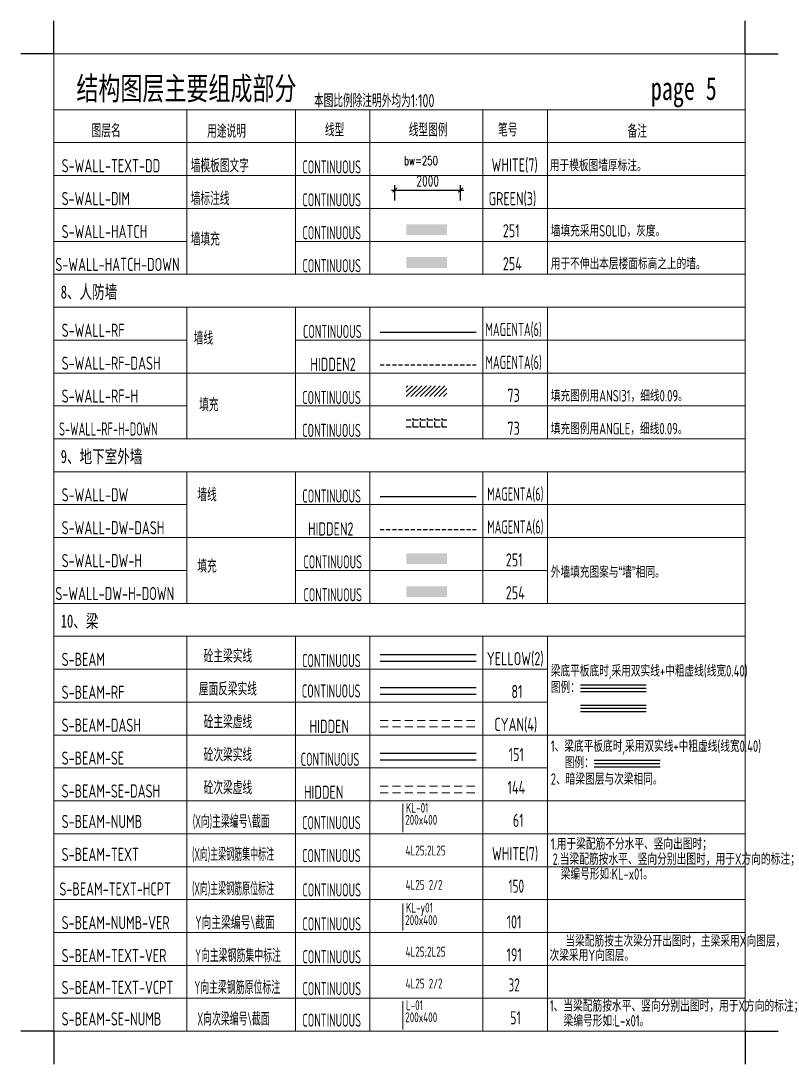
# Model space of a CAD drawing. Header units: millimetres. Extents: x 1089227 to 13101469, y 618865 to 10240562.
# Drawn here: x 2473180 to 2496180, y 5633596 to 5665296 of the extents above; entities that cross this region are included whole.
import ezdxf

# ---------------------------------------------------------------- set-up
doc = ezdxf.new("R2010")
doc.units = ezdxf.units.MM
doc.header["$LTSCALE"] = 1000
doc.header["$PDMODE"] = 3
doc.header["$PDSIZE"] = 200
doc.linetypes.add('HIDDEN', pattern=[0.375, 0.25, -0.125])
doc.linetypes.add('HIDDEN2', pattern=[0.1875, 0.125, -0.0625])
doc.layers.get('0').update_dxf_attribs({"linetype": 'CONTINUOUS'})
doc.layers.get('Defpoints').update_dxf_attribs({"linetype": 'CONTINUOUS'})
for name, color, linetype in [('A-TEXT-DESC', 4, 'CONTINUOUS'), ('S-BEAM', 2, 'CONTINUOUS'), ('S-BEAM-DASH-RF', 4, 'HIDDEN'), ('S-BEAM-RF', 81, 'CONTINUOUS'), ('S-BEAM-SE', 151, 'CONTINUOUS'), ('S-BEAM-TEXT', 7, 'CONTINUOUS'), ('S-BEAM-TEXT-HCPT', 150, 'CONTINUOUS'), ('S-BEAM-TEXT-VER', 191, 'CONTINUOUS'), ('S-WALL-DW', 6, 'CONTINUOUS'), ('S-WALL-DW-DASH', 6, 'HIDDEN2'), ('S-WALL-DW-H', 251, 'CONTINUOUS'), ('S-WALL-DW-H-DOWN', 254, 'CONTINUOUS'), ('S-WALL-HATCH', 251, 'CONTINUOUS'), ('S-WALL-HATCH-DOWN', 254, 'CONTINUOUS'), ('S-WALL-RF', 6, 'CONTINUOUS'), ('S-WALL-RF-DASH', 6, 'HIDDEN2'), ('S-WALL-RF-H', 73, 'CONTINUOUS'), ('S-WALL-RF-H-DOWN', 73, 'CONTINUOUS'), ('S-WALL-TEXT-DD', 7, 'CONTINUOUS')]:
    doc.layers.add(name, color=color, linetype=linetype)
for name, color, linetype, lineweight in [('S-BEAM-DASH', 4, 'HIDDEN', 0), ('S-BEAM-NUMB', 61, 'CONTINUOUS', 0), ('S-BEAM-NUMB-VER', 101, 'CONTINUOUS', 0), ('S-BEAM-SE-DASH', 3, 'HIDDEN', 0), ('S-BEAM-SE-NUMB', 51, 'CONTINUOUS', 0), ('S-TABLE', 113, 'CONTINUOUS', 0), ('S-TEXT', 32, 'CONTINUOUS', 0), ('S-WALL-DIM', 3, 'CONTINUOUS', 0)]:
    doc.layers.add(name, color=color, linetype=linetype, lineweight=lineweight)
doc.layers.add('S-BEAM-TEXT-VCPT', color=32, linetype='HIDDEN', transparency=0.54)
doc.styles.add('HT', font='simhei.ttf', dxfattribs={"width": 0.7})
doc.styles.add('rom', font='romand.shx', dxfattribs={"width": 0.7})
doc.styles.add('SZAD_HT', font='simhei.ttf')
doc.styles.add('TSSD_Dimension', font='tssdeng.shx', dxfattribs={"width": 0.75, "bigfont": 'Hztxt.shx'})
doc.styles.add('TSSD_Norm', font='Tssdeng.shx', dxfattribs={"width": 0.7, "bigfont": 'hztxt.shx'})
doc.styles.add('TSSD_Num', font='Tssdeng.shx', dxfattribs={"width": 0.7, "bigfont": 'hztxt.shx'})
doc.styles.add('TSSD_Rein', font='tssdeng.shx', dxfattribs={"width": 0.7, "bigfont": 'hztxt.shx'})
doc.dimstyles.new('TSSD_100_100', dxfattribs={"dimtxt": 350, "dimasz": 100, "dimexe": 150, "dimexo": 250, "dimgap": 100, "dimtad": 1, "dimdec": 0, "dimzin": 0, "dimdsep": 46, "dimtxsty": 'TSSD_Dimension', "dimblk": 'ARCHTICK', "dimblk1": 'ARCHTICK', "dimblk2": 'ARCHTICK', "dimcen": 0, "dimdle": 100, "dimclrt": 7, "dimadec": 0, "dimazin": 0, "dimtfac": 1, "dimtdec": 0, "dimtix": 1, "dimtmove": 2, "dimatfit": 3, "dimfxl": 0, "dimtolj": 1, "dimtzin": 0, "dimarcsym": 0})

# ---------------------------------------------------------------- blocks, each defined once
blk = doc.blocks.new('_ArchTick')
at = {"color": 0, "linetype": 'ByBlock', "const_width": 0.3}
blk.add_lwpolyline([(-0.71, -0.71), (0.71, 0.71)], dxfattribs=at)
blk = doc.blocks.new('*D360')
at = {"layer": 'Defpoints', "color": 0, "transparency": 16777216}
for p in [(2486537, 5660156), (2484537, 5659588), (2486537, 5659588)]:
    blk.add_point(p, dxfattribs=at)
at = {"layer": 'S-WALL-DIM', "color": 0, "lineweight": -2, "transparency": 16777216}
for p, q in [((2484437, 5660156), (2486637, 5660156)), ((2484537, 5659838), (2484537, 5660306)), ((2486537, 5659838), (2486537, 5660306))]:
    blk.add_line(p, q, dxfattribs=at)
at = {"layer": 'S-WALL-DIM', "color": 0, "lineweight": -2, "transparency": 16777216, "xscale": 100, "yscale": 100, "zscale": 100, "rotation": 180}
blk.add_blockref('_ArchTick', (2484537, 5660156), dxfattribs=at)
at = {"layer": 'S-WALL-DIM', "color": 0, "lineweight": -2, "transparency": 16777216, "xscale": 100, "yscale": 100, "zscale": 100}
blk.add_blockref('_ArchTick', (2486537, 5660156), dxfattribs=at)
at = {"layer": 'S-WALL-DIM', "color": 7, "transparency": 16777216, "insert": (2485537, 5660431), "char_height": 350, "attachment_point": 5, "style": 'TSSD_Dimension'}
blk.add_mtext('\\A1;2000', dxfattribs=at)

msp = doc.modelspace()

# ---------------------------------------------------------------- hatches: boundary and pattern name
at = {"layer": 'S-WALL-DW-H'}
msp.add_hatch(color=256, dxfattribs=at).paths.add_polyline_path([(2484885.063, 5648788.872), (2486118.752, 5648788.872), (2486118.752, 5649116.688), (2484885.063, 5649116.688)])
at = {"layer": 'S-WALL-DW-H-DOWN'}
msp.add_hatch(color=256, dxfattribs=at).paths.add_polyline_path([(2484885.063, 5647788.872), (2486118.752, 5647788.872), (2486118.752, 5648116.688), (2484885.063, 5648116.688)])
at = {"layer": 'S-WALL-HATCH'}
msp.add_hatch(color=256, dxfattribs=at).paths.add_polyline_path([(2484885.063, 5658788.872), (2486118.752, 5658788.872), (2486118.752, 5659116.688), (2484885.063, 5659116.688)])
at = {"layer": 'S-WALL-HATCH-DOWN'}
msp.add_hatch(color=256, dxfattribs=at).paths.add_polyline_path([(2484885.063, 5657788.872), (2486118.752, 5657788.872), (2486118.752, 5658116.688), (2484885.063, 5658116.688)])
at = {"layer": 'S-WALL-RF-H'}
h = msp.add_hatch(dxfattribs=at)
h.set_pattern_fill('ANSI31', color=256, scale=800, style=0)
h.set_pattern_definition([(45, (2398854.14, 5594010.61), (-70.71068, 70.71068), [])])
h.paths.add_polyline_path([(2484885.063, 5653878.355), (2486118.752, 5653878.355), (2486118.752, 5654206.17), (2484885.063, 5654206.17)])
at = {"layer": 'S-WALL-RF-H-DOWN'}
h = msp.add_hatch(dxfattribs=at)
h.set_pattern_fill('ANGLE', color=256, scale=800, style=0)
h.set_pattern_definition([(0, (2398854.14, 5633596.27), (0, 220), [160, -60]), (90, (2398854.14, 5633596.27), (-220, 1e-14), [160, -60])])
h.paths.add_polyline_path([(2484885.063, 5652899.731), (2486118.752, 5652899.731), (2486118.752, 5653227.546), (2484885.063, 5653227.546)])

# ---------------------------------------------------------------- linework, layer by layer
at = {"layer": 'Defpoints', "color": 0}
for points in [[(2474179.993, 5664296.27), (2474179.993, 5665296.27)], [(2495179.993, 5664296.27), (2495179.993, 5665296.27)], [(2474179.993, 5664296.27), (2473179.993, 5664296.27)], [(2495179.993, 5664296.27), (2496179.993, 5664296.27)], [(2474179.993, 5634596.27), (2473179.993, 5634596.27)], [(2474179.993, 5634596.27), (2474179.993, 5633596.27)], [(2495179.993, 5634596.27), (2495179.993, 5633596.27)], [(2495179.993, 5634596.27), (2496179.993, 5634596.27)]]:
    msp.add_lwpolyline(points, dxfattribs=at)
at = {"layer": 'S-BEAM'}
for p, q in [((2484088.108, 5646040.675), (2487004.418, 5646040.675)), ((2484088.108, 5645840.675), (2487004.418, 5645840.675)), ((2490172.69, 5645117.127), (2492172.69, 5645117.127)), ((2490172.69, 5644917.127), (2492172.69, 5644917.127))]:
    msp.add_line(p, q, dxfattribs=at)
at = {"layer": 'S-BEAM-DASH'}
for p, q in [((2484088.108, 5644040.675), (2487004.418, 5644040.675)), ((2484088.108, 5643840.675), (2487004.418, 5643840.675))]:
    msp.add_line(p, q, dxfattribs=at)
at = {"layer": 'S-BEAM-DASH', "const_width": 40}
msp.add_lwpolyline([(2490172.69, 5645017.127), (2492172.69, 5645017.127)], dxfattribs=at)
at = {"layer": 'S-BEAM-DASH-RF', "const_width": 40}
msp.add_lwpolyline([(2490172.69, 5644408.161), (2492172.69, 5644408.161)], dxfattribs=at)
at = {"layer": 'S-BEAM-NUMB'}
msp.add_line((2484780.609, 5641510.805), (2484780.609, 5640649.324), dxfattribs=at)
at = {"layer": 'S-BEAM-NUMB-VER'}
msp.add_line((2484780.609, 5638476.26), (2484780.609, 5637655.282), dxfattribs=at)
at = {"layer": 'S-BEAM-RF'}
for p, q in [((2484088.108, 5645040.675), (2487004.418, 5645040.675)), ((2484088.108, 5644840.675), (2487004.418, 5644840.675)), ((2490172.69, 5644508.161), (2492172.69, 5644508.161)), ((2490172.69, 5644308.161), (2492172.69, 5644308.161))]:
    msp.add_line(p, q, dxfattribs=at)
at = {"layer": 'S-BEAM-SE'}
for p, q in [((2484088.108, 5643040.675), (2487004.418, 5643040.675)), ((2484088.108, 5642840.675), (2487004.418, 5642840.675)), ((2490596.664, 5642829.422), (2492596.664, 5642829.422)), ((2490596.664, 5642629.422), (2492596.664, 5642629.422))]:
    msp.add_line(p, q, dxfattribs=at)
at = {"layer": 'S-BEAM-SE-DASH'}
for p, q in [((2484088.108, 5642040.675), (2487004.418, 5642040.675)), ((2484088.108, 5641840.675), (2487004.418, 5641840.675))]:
    msp.add_line(p, q, dxfattribs=at)
at = {"layer": 'S-BEAM-SE-DASH', "const_width": 40}
msp.add_lwpolyline([(2490596.664, 5642729.422), (2492596.664, 5642729.422)], dxfattribs=at)
at = {"layer": 'S-BEAM-SE-NUMB'}
msp.add_line((2484780.609, 5635510.805), (2484780.609, 5634649.324), dxfattribs=at)
at = {"layer": 'S-TABLE'}
for p, q in [((2474179.993, 5647596.27), (2495179.993, 5647596.27)), ((2474179.993, 5641596.27), (2495179.993, 5641596.27)), ((2474179.993, 5638596.27), (2495179.993, 5638596.27)), ((2474179.993, 5636596.27), (2495179.993, 5636596.27))]:
    msp.add_line(p, q, dxfattribs=at)
msp.add_lwpolyline([(2495179.993, 5634596.27), (2495179.993, 5664296.27), (2474179.993, 5664296.27), (2474179.993, 5634596.27)], close=True, dxfattribs=at)
for points in [[(2474179.993, 5662596.27), (2495179.993, 5662596.27)], [(2478222.99, 5662596.27), (2478222.99, 5657596.27)], [(2481519.993, 5662596.27), (2481519.993, 5657596.27)], [(2483779.993, 5662596.27), (2483779.993, 5657596.27)], [(2487207.687, 5662596.27), (2487207.687, 5657596.27)], [(2489179.993, 5662596.27), (2489179.993, 5657596.27)], [(2474179.993, 5661596.27), (2495179.993, 5661596.27)], [(2474179.993, 5660596.27), (2495179.993, 5660596.27)], [(2474179.993, 5659596.27), (2495179.993, 5659596.27)], [(2477979.993, 5659596.27), (2489179.993, 5659596.27)], [(2474179.993, 5658596.27), (2478222.99, 5658596.27)], [(2481519.993, 5658596.27), (2495179.993, 5658596.27)], [(2474179.993, 5657596.27), (2495179.993, 5657596.27)], [(2474179.993, 5656596.27), (2495179.993, 5656596.27)], [(2478222.99, 5656596.27), (2478222.99, 5652596.27)], [(2481519.993, 5656596.27), (2481519.993, 5652596.27)], [(2483779.993, 5656596.27), (2483779.993, 5652596.27)], [(2487207.687, 5656596.27), (2487207.687, 5652596.27)], [(2489179.993, 5656596.27), (2489179.993, 5652596.27)], [(2474179.993, 5655596.27), (2478222.99, 5655596.27)], [(2481519.993, 5655596.27), (2495179.993, 5655596.27)], [(2474179.993, 5654596.27), (2495179.993, 5654596.27)], [(2474179.993, 5653596.27), (2478222.99, 5653596.27)], [(2481519.993, 5653596.27), (2495179.993, 5653596.27)], [(2481979.993, 5653596.27), (2489179.993, 5653596.27)], [(2474179.993, 5652596.27), (2495179.993, 5652596.27)], [(2474179.993, 5651596.27), (2495179.993, 5651596.27)], [(2478222.99, 5651596.27), (2478222.99, 5647596.27)], [(2481519.993, 5651596.27), (2481519.993, 5647596.27)], [(2483779.993, 5651596.27), (2483779.993, 5647596.27)], [(2487207.687, 5651596.27), (2487207.687, 5647596.27)], [(2489179.993, 5651596.27), (2489179.993, 5647596.27)], [(2474179.993, 5650596.27), (2478222.99, 5650596.27)], [(2481519.993, 5650596.27), (2489179.993, 5650596.27)], [(2481979.993, 5650596.27), (2495179.993, 5650596.27)], [(2474179.993, 5649596.27), (2495179.993, 5649596.27)], [(2474179.993, 5648596.27), (2478222.99, 5648596.27)], [(2481519.993, 5648596.27), (2489179.993, 5648596.27)], [(2481979.993, 5648596.27), (2489179.993, 5648596.27)], [(2474179.993, 5646596.27), (2495179.993, 5646596.27)], [(2478222.99, 5646596.27), (2478222.99, 5634596.27)], [(2481519.993, 5646596.27), (2481519.993, 5634596.27)], [(2483779.993, 5646596.27), (2483779.993, 5634596.27)], [(2487207.687, 5646596.27), (2487207.687, 5634596.27)], [(2489179.993, 5646596.27), (2489179.993, 5634596.27)], [(2474179.993, 5645596.27), (2489179.993, 5645596.27)], [(2474179.993, 5644596.27), (2489179.993, 5644596.27)], [(2474179.993, 5643596.27), (2495179.993, 5643596.27)], [(2474179.993, 5642596.27), (2489179.993, 5642596.27)], [(2474179.993, 5640596.27), (2495179.993, 5640596.27)], [(2474179.993, 5639596.27), (2495179.993, 5639596.27)], [(2477979.993, 5639596.27), (2495179.993, 5639596.27)], [(2474179.993, 5637596.27), (2495179.993, 5637596.27)], [(2474179.993, 5635596.27), (2495179.993, 5635596.27)], [(2474179.993, 5634596.27), (2495179.993, 5634596.27)]]:
    msp.add_lwpolyline(points, dxfattribs=at)
at = {"layer": 'S-WALL-DW'}
msp.add_line((2484088.108, 5650840.675), (2487004.418, 5650840.675), dxfattribs=at)
at = {"layer": 'S-WALL-DW-DASH'}
msp.add_line((2484088.108, 5649840.675), (2487004.418, 5649840.675), dxfattribs=at)
at = {"layer": 'S-WALL-RF'}
msp.add_line((2484088.108, 5655840.675), (2487004.418, 5655840.675), dxfattribs=at)
at = {"layer": 'S-WALL-RF-DASH'}
msp.add_line((2484088.108, 5654840.675), (2487004.418, 5654840.675), dxfattribs=at)

# ---------------------------------------------------------------- texts
at = {"layer": 'A-TEXT-DESC', "color": 10, "style": 'SZAD_HT', "width": 0.7}
for s, p in [('8、人防墙', (2474390.468, 5656860.024)), ('9、地下室外墙', (2474390.468, 5651860.024)), ('10、梁', (2474390.468, 5646860.024))]:
    msp.add_text(s, height=400, dxfattribs=at).set_placement(p)
at = {"layer": 'S-BEAM', "style": 'TSSD_Norm'}
for s, width, p in [('S-BEAM', 0.7, (2474418.965, 5645695.234)), ('砼主梁实线', 0.7, (2478732.912, 5645794.695)), ('YELLOW(2)', 0.7, (2487332.145, 5645717.598)), ('CONTINUOUS', 0.6, (2481719.709, 5645658.452))]:
    msp.add_text(s, height=400, dxfattribs=dict(at, width=width)).set_placement(p)
at = {"layer": 'S-BEAM-DASH', "style": 'TSSD_Norm', "width": 0.7}
for s, p in [('砼主梁虚线', (2478732.912, 5643794.695)), ('S-BEAM-DASH', (2474418.965, 5643695.234)), ('HIDDEN', (2481947.959, 5643658.452)), ('CYAN(4)', (2487560.731, 5643717.598))]:
    msp.add_text(s, height=400, dxfattribs=at).set_placement(p)
at = {"layer": 'S-BEAM-NUMB'}
for s, height, style, width, p in [('KL-01', 300, 'TSSD_Num', 0.7, (2484874.603, 5641233.886)), ('S-BEAM-NUMB', 400, 'TSSD_Norm', 0.7, (2474418.965, 5640769.275)), ('(X向)主梁编号\\截面', 400, 'TSSD_Norm', 0.5, (2478402.551, 5640769.275)), ('CONTINUOUS', 400, 'TSSD_Norm', 0.6, (2481720.149, 5640732.493)), ('200x400', 300, 'TSSD_Num', 0.7, (2484853.339, 5640869.778)), ('61', 400, 'TSSD_Norm', 0.7, (2488123.84, 5640803.962))]:
    msp.add_text(s, height=height, dxfattribs=dict(at, style=style, width=width)).set_placement(p)
at = {"layer": 'S-BEAM-NUMB-VER'}
for s, height, style, width, p in [('KL-y01', 300, 'TSSD_Num', 0.7, (2484874.603, 5638199.341)), ('S-BEAM-NUMB-VER', 400, 'TSSD_Norm', 0.7, (2474418.965, 5637695.234)), ('Y向主梁编号\\截面', 400, 'TSSD_Norm', 0.55, (2478479.557, 5637695.234)), ('CONTINUOUS', 400, 'TSSD_Norm', 0.6, (2481730.446, 5637658.452)), ('200x400', 300, 'TSSD_Num', 0.7, (2484853.339, 5637823.261)), ('101', 400, 'TSSD_Norm', 0.7, (2487933.987, 5637717.598))]:
    msp.add_text(s, height=height, dxfattribs=dict(at, style=style, width=width)).set_placement(p)
at = {"layer": 'S-BEAM-RF', "style": 'TSSD_Norm'}
for s, width, p in [('屋面反梁实线', 0.7, (2478584.795, 5644794.695)), ('CONTINUOUS', 0.6, (2481714.228, 5644735.359)), ('S-BEAM-RF', 0.7, (2474418.965, 5644695.234)), ('81', 0.7, (2488078.833, 5644717.598))]:
    msp.add_text(s, height=400, dxfattribs=dict(at, width=width)).set_placement(p)
at = {"layer": 'S-BEAM-SE', "style": 'TSSD_Norm'}
for s, width, p in [('砼次梁实线', 0.7, (2478732.912, 5642794.695)), ('S-BEAM-SE', 0.7, (2474418.965, 5642695.234)), ('CONTINUOUS', 0.6, (2481677.833, 5642658.452)), ('151', 0.7, (2487994.609, 5642803.962))]:
    msp.add_text(s, height=400, dxfattribs=dict(at, width=width)).set_placement(p)
at = {"layer": 'S-BEAM-SE-DASH', "style": 'TSSD_Norm', "width": 0.7}
for s, p in [('S-BEAM-SE-DASH', (2474418.965, 5641695.234)), ('砼次梁虚线', (2478732.912, 5641794.695)), ('HIDDEN', (2481777.417, 5641658.452)), ('144', (2487962.301, 5641803.962))]:
    msp.add_text(s, height=400, dxfattribs=at).set_placement(p)
at = {"layer": 'S-BEAM-SE-NUMB'}
for s, height, style, width, p in [('L-01', 300, 'TSSD_Num', 0.7, (2484874.603, 5635233.886)), ('S-BEAM-SE-NUMB', 400, 'TSSD_Norm', 0.7, (2474418.965, 5634769.275)), ('X向次梁编号\\截面', 400, 'TSSD_Norm', 0.5, (2478541.832, 5634769.275)), ('CONTINUOUS', 400, 'TSSD_Norm', 0.6, (2481730.446, 5634732.493)), ('200x400', 300, 'TSSD_Num', 0.7, (2484853.339, 5634869.778)), ('51', 400, 'TSSD_Norm', 0.7, (2488038.632, 5634803.962))]:
    msp.add_text(s, height=height, dxfattribs=dict(at, style=style, width=width)).set_placement(p)
at = {"layer": 'S-BEAM-TEXT'}
for s, height, style, width, p in [('S-BEAM-TEXT', 400, 'TSSD_Norm', 0.7, (2474418.965, 5639769.275)), ('(X向)主梁钢筋集中标注', 400, 'TSSD_Norm', 0.45, (2478382.413, 5639769.275)), ('CONTINUOUS', 400, 'TSSD_Norm', 0.6, (2481720.149, 5639732.493)), ('4L25;2L25', 300, 'TSSD_Rein', 0.7, (2484865, 5639937.21)), ('WHITE(7)', 400, 'TSSD_Norm', 0.7, (2487489.929, 5639791.64))]:
    msp.add_text(s, height=height, dxfattribs=dict(at, style=style, width=width)).set_placement(p)
at = {"layer": 'S-BEAM-TEXT-HCPT'}
for s, height, style, width, p in [('S-BEAM-TEXT-HCPT', 400, 'TSSD_Norm', 0.7, (2474352.004, 5638718.395)), ('(X向)主梁钢筋原位标注', 400, 'TSSD_Norm', 0.45, (2478382.413, 5638726.756)), ('4L25 2/2', 300, 'TSSD_Rein', 0.7, (2484865, 5638894.691)), ('150', 400, 'TSSD_Norm', 0.65, (2487989.993, 5638803.962)), ('CONTINUOUS', 400, 'TSSD_Norm', 0.6, (2481730.446, 5638689.974))]:
    msp.add_text(s, height=height, dxfattribs=dict(at, style=style, width=width)).set_placement(p)
at = {"layer": 'S-BEAM-TEXT-VCPT'}
for s, height, style, width, p in [('S-BEAM-TEXT-VCPT', 400, 'TSSD_Norm', 0.7, (2474418.965, 5635726.756)), ('Y向主梁钢筋原位标注', 400, 'TSSD_Norm', 0.5, (2478454.639, 5635726.756)), ('CONTINUOUS', 400, 'TSSD_Norm', 0.6, (2481730.446, 5635689.974)), ('4L25 2/2', 300, 'TSSD_Rein', 0.7, (2484865, 5635894.691)), ('32', 400, 'TSSD_Norm', 0.65, (2487989.993, 5635803.962))]:
    msp.add_text(s, height=height, dxfattribs=dict(at, style=style, width=width)).set_placement(p)
at = {"layer": 'S-BEAM-TEXT-VER'}
for s, height, style, width, p in [('S-BEAM-TEXT-VER', 400, 'TSSD_Norm', 0.7, (2474418.965, 5636695.234)), ('Y向主梁钢筋集中标注', 400, 'TSSD_Norm', 0.5, (2478477.936, 5636695.234)), ('CONTINUOUS', 400, 'TSSD_Norm', 0.6, (2481730.446, 5636658.452)), ('4L25;2L25', 300, 'TSSD_Rein', 0.7, (2484865, 5636863.168)), ('191', 400, 'TSSD_Norm', 0.7, (2487930.72, 5636717.598))]:
    msp.add_text(s, height=height, dxfattribs=dict(at, style=style, width=width)).set_placement(p)
at = {"layer": 'S-TEXT', "color": 4}
for s, height, style, width, p in [('结构图层主要组成部分', 700, 'HT', 0.7, (2474866.044, 5662894.581)), ('page 5', 700, 'HT', 0.7, (2492315.866, 5662894.581)), ('本图比例除注明外均为1:100', 400, 'TSSD_Norm', 0.7, (2482082.455, 5662670.813)), ('图层名', 400, 'TSSD_Norm', 0.7, (2475328.586, 5661758.529)), ('用途说明', 400, 'TSSD_Norm', 0.7, (2478837.995, 5661744.66)), ('线型', 400, 'TSSD_Norm', 0.7, (2482414.078, 5661781.865)), ('线型图例', 400, 'TSSD_Norm', 0.7, (2484963.027, 5661781.865)), ('笔号', 400, 'TSSD_Norm', 0.7, (2487673.767, 5661781.865)), ('备注', 400, 'TSSD_Norm', 0.7, (2491608.118, 5661742.157)), ('用于模板图墙厚标注。', 350, 'TSSD_Norm', 0.7, (2489248.191, 5660729.148)), ('墙填充采用SOLID，灰度。', 350, 'TSSD_Norm', 0.7, (2489275.249, 5658741.795)), ('用于不伸出本层楼面标高之上的墙。', 350, 'TSSD_Norm', 0.7, (2489275.249, 5657741.795)), ('填充图例用ANSI31，细线0.09。', 350, 'TSSD_Norm', 0.7, (2489275.249, 5653729.295)), ('填充图例用ANGLE，细线0.09。', 350, 'TSSD_Norm', 0.7, (2489275.249, 5652729.295)), ('外墙填充图案与“墙”相同。', 350, 'TSSD_Norm', 0.7, (2489275.249, 5648371.931)), ('梁底平板底时,采用双实线+中粗虚线(线宽0.40)', 350, 'TSSD_Norm', 0.7, (2489275.249, 5645370.91)), ('图例：', 350, 'TSSD_Norm', 0.7, (2489275.249, 5644870.91)), ('1、梁底平板底时,采用双实线+中粗虚线(线宽0.40)', 350, 'TSSD_Norm', 0.7, (2489275.249, 5643083.205)), ('图例：', 350, 'TSSD_Norm', 0.7, (2489699.223, 5642583.205)), ('2、暗梁图层与次梁相同。', 350, 'TSSD_Norm', 0.7, (2489275.249, 5642083.205)), ('1.用于梁配筋不分水平、竖向出图时；', 350, 'TSSD_Norm', 0.7, (2489275.249, 5640112.941)), (' 2.当梁配筋按水平、竖向分别出图时，用于X方向的标注； ', 350, 'TSSD_Norm', 0.65, (2489196.995, 5639651.506)), ('梁编号形如:KL-x01。', 350, 'TSSD_Norm', 0.7, (2489577.9, 5639199.807)), ('当梁配筋按主次梁分开出图时，主梁采用X向图层，', 350, 'TSSD_Norm', 0.7, (2489719.484, 5637165.447)), ('次梁采用Y向图层。', 350, 'TSSD_Norm', 0.7, (2489239.596, 5636729.789)), (' 1、当梁配筋按水平、竖向分别出图时，用于X方向的标注； ', 350, 'TSSD_Norm', 0.65, (2489112.419, 5635190.842)), ('梁编号形如:L-x01。', 350, 'TSSD_Norm', 0.7, (2489664.42, 5634739.143))]:
    msp.add_text(s, height=height, dxfattribs=dict(at, style=style, width=width)).set_placement(p)
at = {"layer": 'S-WALL-DIM', "style": 'TSSD_Norm'}
for s, width, p in [('S-WALL-DIM', 0.7, (2474418.965, 5659695.234)), ('墙标注线', 0.7, (2478340.359, 5659695.234)), ('CONTINUOUS', 0.6, (2481730.071, 5659658.452)), ('GREEN(3)', 0.7, (2487386.528, 5659693.994))]:
    msp.add_text(s, height=400, dxfattribs=dict(at, width=width)).set_placement(p)
at = {"layer": 'S-WALL-DW', "style": 'TSSD_Norm'}
for s, width, p in [('MAGENTA(6)', 0.6, (2487345.545, 5650717.598)), ('S-WALL-DW', 0.7, (2474418.965, 5650695.234)), ('墙线', 0.7, (2478540.359, 5650695.234)), ('CONTINUOUS', 0.6, (2481727.376, 5650658.452))]:
    msp.add_text(s, height=400, dxfattribs=dict(at, width=width)).set_placement(p)
at = {"layer": 'S-WALL-DW-DASH', "style": 'TSSD_Norm'}
for s, width, p in [('S-WALL-DW-DASH', 0.7, (2474418.965, 5649695.234)), ('HIDDEN2', 0.7, (2481900.539, 5649658.452)), ('MAGENTA(6)', 0.6, (2487345.545, 5649717.598))]:
    msp.add_text(s, height=400, dxfattribs=dict(at, width=width)).set_placement(p)
at = {"layer": 'S-WALL-DW-H', "style": 'TSSD_Norm'}
for s, width, p in [('S-WALL-DW-H', 0.7, (2474418.965, 5648695.234)), ('填充', 0.7, (2478540.359, 5648526.083)), ('CONTINUOUS', 0.6, (2481760.615, 5648658.452)), ('251', 0.7, (2487909.002, 5648717.598))]:
    msp.add_text(s, height=400, dxfattribs=dict(at, width=width)).set_placement(p)
at = {"layer": 'S-WALL-DW-H-DOWN', "style": 'TSSD_Norm'}
for s, width, p in [('S-WALL-DW-H-DOWN', 0.7, (2474228.594, 5647695.234)), ('CONTINUOUS', 0.6, (2481760.615, 5647658.452)), ('254', 0.7, (2487909.002, 5647717.598))]:
    msp.add_text(s, height=400, dxfattribs=dict(at, width=width)).set_placement(p)
at = {"layer": 'S-WALL-HATCH', "style": 'TSSD_Norm'}
for s, width, p in [('S-WALL-HATCH', 0.7, (2474418.965, 5658695.234)), ('251', 0.7, (2487818.785, 5658717.598)), ('墙填充', 0.7, (2478340.359, 5658463.096)), ('CONTINUOUS', 0.6, (2481730.071, 5658658.452))]:
    msp.add_text(s, height=400, dxfattribs=dict(at, width=width)).set_placement(p)
at = {"layer": 'S-WALL-HATCH-DOWN', "style": 'TSSD_Norm'}
for s, width, p in [('S-WALL-HATCH-DOWN', 0.7, (2474228.594, 5657695.234)), ('CONTINUOUS', 0.6, (2481730.071, 5657658.452)), ('254', 0.7, (2487818.785, 5657717.598))]:
    msp.add_text(s, height=400, dxfattribs=dict(at, width=width)).set_placement(p)
at = {"layer": 'S-WALL-RF', "style": 'TSSD_Norm'}
for s, width, p in [('S-WALL-RF', 0.7, (2474418.965, 5655695.234)), ('CONTINUOUS', 0.6, (2481747.533, 5655658.452)), ('MAGENTA(6)', 0.6, (2487293.499, 5655717.598)), ('墙线', 0.7, (2478430.351, 5655454.601)), ('MAGENTA(6)', 0.6, (2487293.499, 5654717.598))]:
    msp.add_text(s, height=400, dxfattribs=dict(at, width=width)).set_placement(p)
at = {"layer": 'S-WALL-RF-DASH', "style": 'TSSD_Norm', "width": 0.7}
for s, p in [('S-WALL-RF-DASH', (2474418.965, 5654695.234)), ('HIDDEN2', (2481970.594, 5654658.452))]:
    msp.add_text(s, height=400, dxfattribs=at).set_placement(p)
at = {"layer": 'S-WALL-RF-H', "style": 'TSSD_Norm'}
for s, width, p in [('S-WALL-RF-H', 0.7, (2474418.965, 5653695.234)), ('CONTINUOUS', 0.6, (2481724.018, 5653653.003)), ('73', 0.7, (2487959.163, 5653717.598)), ('填充', 0.7, (2478595.404, 5653430.243))]:
    msp.add_text(s, height=400, dxfattribs=dict(at, width=width)).set_placement(p)
at = {"layer": 'S-WALL-RF-H-DOWN', "style": 'TSSD_Norm'}
for s, width, p in [('S-WALL-RF-H-DOWN', 0.6, (2474339.224, 5652695.234)), ('73', 0.7, (2487959.163, 5652717.598)), ('CONTINUOUS', 0.6, (2481724.018, 5652653.003))]:
    msp.add_text(s, height=400, dxfattribs=dict(at, width=width)).set_placement(p)
at = {"layer": 'S-WALL-TEXT-DD'}
for s, height, style, width, p in [('S-WALL-TEXT-DD', 400, 'TSSD_Norm', 0.7, (2474418.965, 5660695.234)), ('墙模板图文字', 400, 'TSSD_Norm', 0.7, (2478340.359, 5660695.234)), ('CONTINUOUS', 400, 'TSSD_Norm', 0.6, (2481730.071, 5660658.452)), ('bw=250', 270, 'rom', 0.7, (2484818.642, 5660914.368)), ('WHITE(7)', 400, 'TSSD_Norm', 0.7, (2487475.138, 5660717.598))]:
    msp.add_text(s, height=height, dxfattribs=dict(at, style=style, width=width)).set_placement(p)

# ---------------------------------------------------------------- dimensions: what is measured, and where the dimension line sits
at = {"layer": 'S-WALL-DIM'}
dim = msp.add_linear_dim(base=(2486537.397, 5660156.374), p1=(2484537.397, 5659587.778), p2=(2486537.397, 5659587.778), dimstyle='TSSD_100_100', dxfattribs=at)
dim.commit()
dim.dimension.update_dxf_attribs({"geometry": '*D360', "text_midpoint": (2485537.397, 5660431.374)})

doc.saveas('drawing.dxf')
